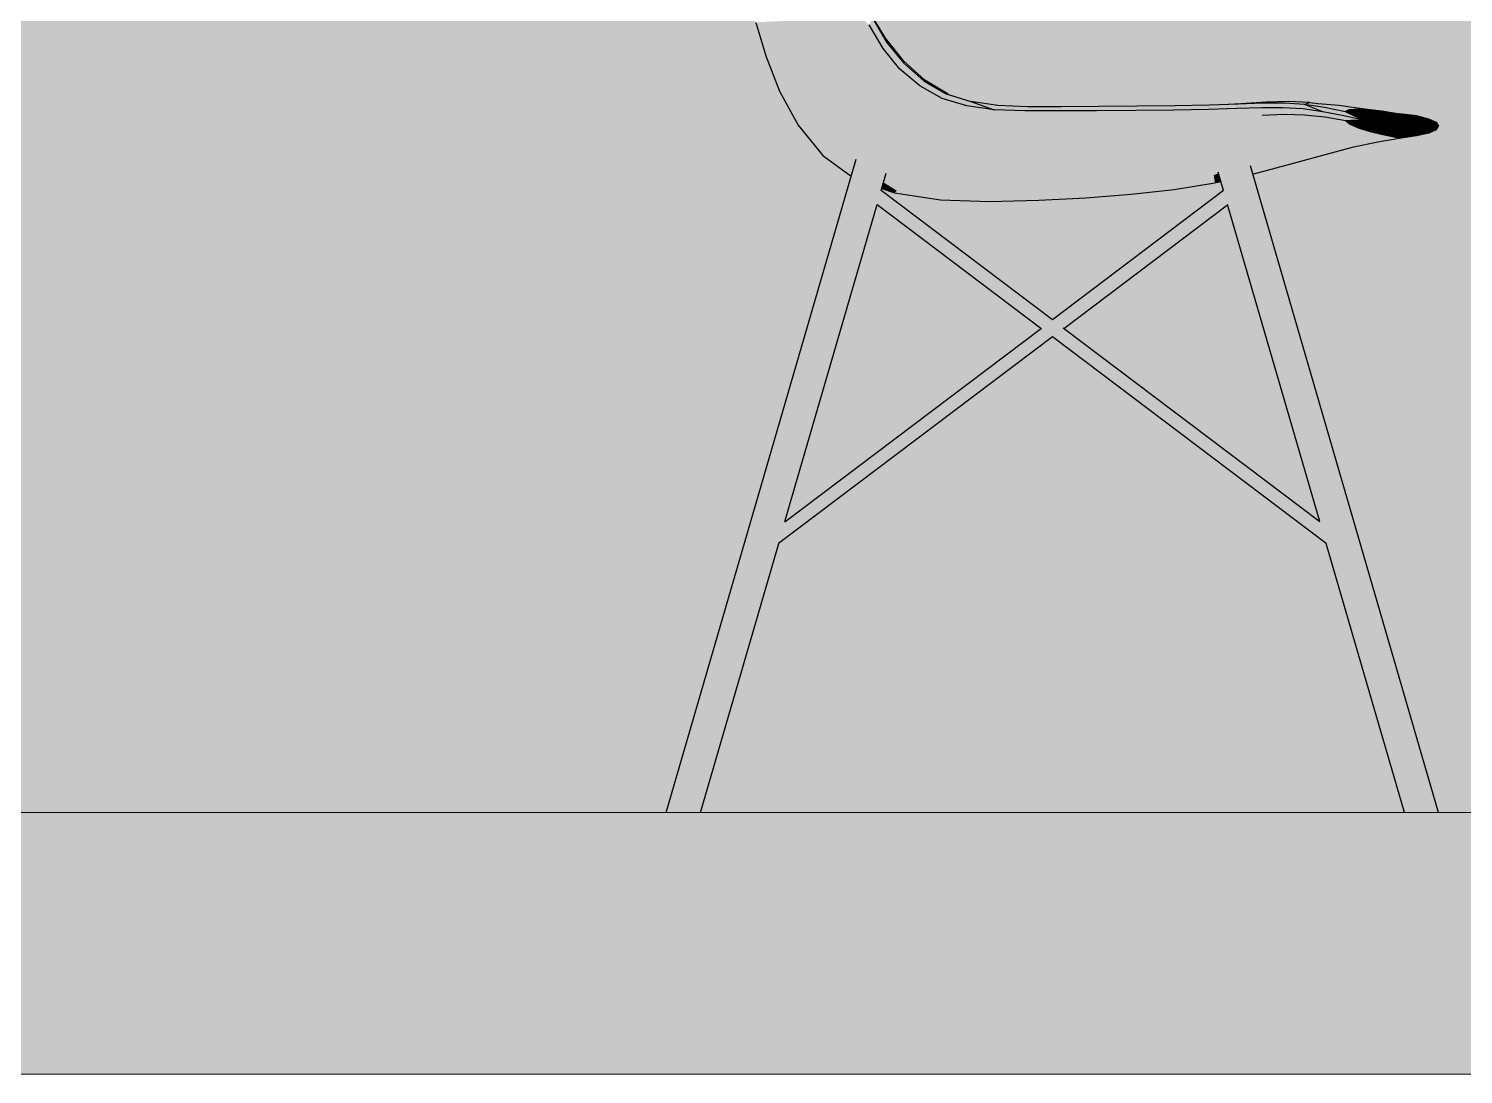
# Model space of a CAD drawing. Header units: millimetres. Extents: x -419 to 20046, y -14642 to 2638.
# Drawn here: x 9807.38 to 9851.25, y -709.32 to -677.37 of the extents above; entities that cross this region are included whole.
import ezdxf

# ---------------------------------------------------------------- set-up
doc = ezdxf.new("R2010")
doc.units = ezdxf.units.MM
for name, color, linetype, true_color in [('PDF6_A$$$FLOOR$$$FURNITURE.3D', 7, 'Continuous', 0xffffff), ('PDF6_A$$$FLOOR$$$RAILINGS.3D', 7, 'Continuous', 0x757575), ('PDF6_A$$$WALL$$$EXTERIOR.3D', 7, 'Continuous', 0x757575)]:
    doc.layers.add(name, color=color, linetype=linetype, true_color=true_color)

msp = doc.modelspace()

# ---------------------------------------------------------------- hatches: boundary and pattern name
at = {"layer": 'PDF6_A$$$FLOOR$$$FURNITURE.3D', "transparency": 33554559}
for points in [[(9832.445, -680.774), (9832.009, -681.031), (9832.642, -681.482), (9832.68, -681.349), (9832.705, -681.329), (9832.748, -681.331)], [(9832.445, -680.774), (9832.748, -681.331), (9832.758, -681.331), (9832.833, -681.351), (9832.932, -681.394), (9833.04, -681.45), (9833.156, -681.523), (9833.164, -681.528), (9833.34, -681.387)], [(9845.669, -681.142), (9844.668, -681.359), (9844.739, -681.548), (9844.744, -681.553), (9844.762, -681.611)], [(9832.705, -681.329), (9826.889, -701.325), (9826.942, -701.325), (9832.758, -681.331), (9832.748, -681.331)], [(9827.398, -701.325), (9827.532, -701.325), (9833.277, -681.568), (9833.164, -681.528), (9833.156, -681.523)], [(9833.164, -681.528), (9833.277, -681.568), (9833.39, -681.618), (9833.486, -681.666), (9833.554, -681.714), (9833.594, -681.754), (9833.604, -681.785), (9833.567, -681.916), (9834.116, -682.105), (9833.34, -681.387)], [(9844.668, -681.359), (9843.57, -681.56), (9843.618, -681.845), (9843.761, -681.78), (9843.754, -681.754), (9843.766, -681.732), (9843.809, -681.707), (9843.885, -681.679), (9843.986, -681.649), (9844.104, -681.618), (9844.112, -681.616)], [(9844.112, -681.616), (9844.104, -681.618), (9849.834, -701.325), (9849.97, -701.325), (9844.23, -681.591)], [(9844.112, -681.616), (9844.23, -681.591), (9844.358, -681.565), (9844.482, -681.548), (9844.588, -681.538), (9844.668, -681.535), (9844.724, -681.54), (9844.739, -681.548), (9844.668, -681.359)], [(9844.724, -681.54), (9850.476, -701.325), (9850.494, -701.325), (9844.744, -681.553), (9844.739, -681.548)], [(9827.852, -701.325), (9827.905, -701.325), (9830.326, -692.995), (9830.326, -692.99), (9830.326, -692.949), (9830.331, -692.904), (9830.339, -692.854), (9830.352, -692.798), (9830.367, -692.743), (9830.384, -692.685), (9830.404, -692.629), (9830.427, -692.576), (9830.45, -692.529), (9830.472, -692.486), (9830.475, -692.481), (9833.335, -682.651), (9833.335, -682.646), (9833.335, -682.606), (9833.337, -682.566), (9833.342, -682.525), (9833.35, -682.485), (9833.36, -682.447), (9833.37, -682.412), (9833.383, -682.382), (9833.398, -682.357), (9833.413, -682.336), (9833.428, -682.324), (9833.431, -682.324), (9833.594, -681.754), (9833.554, -681.714)], [(9833.594, -681.754), (9833.431, -682.324), (9833.436, -682.314), (9833.443, -682.309), (9833.446, -682.309), (9833.451, -682.314), (9833.604, -681.785)], [(9843.754, -681.754), (9843.915, -682.314), (9843.92, -682.309), (9843.925, -682.309), (9843.93, -682.314), (9843.938, -682.324), (9843.766, -681.732)], [(9843.809, -681.707), (9843.766, -681.732), (9843.938, -682.324), (9843.94, -682.324), (9843.953, -682.336), (9843.968, -682.357), (9843.983, -682.382), (9843.996, -682.412), (9844.008, -682.447), (9844.018, -682.485), (9844.026, -682.525), (9844.031, -682.566), (9844.033, -682.606), (9844.033, -682.646), (9844.033, -682.651), (9846.891, -692.481), (9846.893, -692.486), (9846.918, -692.529), (9846.941, -692.576), (9846.961, -692.629), (9846.984, -692.685), (9847.002, -692.743), (9847.017, -692.798), (9847.027, -692.854), (9847.037, -692.904), (9847.039, -692.949), (9847.039, -692.99), (9847.039, -692.995), (9849.463, -701.325), (9849.514, -701.325)], [(9833.428, -682.324), (9838.684, -686.29), (9838.684, -686.272), (9833.436, -682.314), (9833.431, -682.324)], [(9843.93, -682.314), (9838.684, -686.272), (9838.684, -686.29), (9843.94, -682.324), (9843.938, -682.324)], [(9833.335, -682.651), (9830.475, -692.481), (9830.485, -692.458), (9830.495, -692.44), (9830.503, -692.435), (9830.508, -692.43), (9833.327, -682.737), (9833.327, -682.724), (9833.327, -682.704), (9833.33, -682.677)], [(9833.335, -682.651), (9833.33, -682.677), (9838.389, -686.494), (9838.422, -686.486), (9833.335, -682.646)], [(9838.944, -686.486), (9838.976, -686.494), (9844.036, -682.677), (9844.033, -682.651), (9844.033, -682.646)], [(9846.891, -692.481), (9844.033, -682.651), (9844.036, -682.677), (9844.038, -682.704), (9844.041, -682.724), (9844.041, -682.737), (9846.858, -692.43), (9846.863, -692.435), (9846.871, -692.44), (9846.881, -692.458)], [(9830.326, -692.995), (9830.321, -693.027), (9838.684, -686.716), (9838.684, -686.683), (9830.326, -692.99)], [(9830.472, -692.486), (9838.422, -686.486), (9838.389, -686.494), (9830.485, -692.458), (9830.475, -692.481)], [(9838.684, -686.716), (9847.047, -693.027), (9847.039, -692.995), (9847.039, -692.99), (9838.684, -686.683)], [(9838.944, -686.486), (9846.893, -692.486), (9846.891, -692.481), (9846.881, -692.458), (9838.976, -686.494)], [(9827.905, -701.325), (9827.923, -701.325), (9830.316, -693.096), (9830.314, -693.08), (9830.316, -693.058), (9830.321, -693.027), (9830.326, -692.995)], [(9847.039, -692.995), (9847.047, -693.027), (9847.05, -693.058), (9847.052, -693.08), (9847.052, -693.096), (9849.446, -701.325), (9849.463, -701.325)]]:
    msp.add_hatch(color=256, dxfattribs=at).paths.add_polyline_path(points)
at = {"layer": 'PDF6_A$$$WALL$$$EXTERIOR.3D', "true_color": 0xffffff, "transparency": 33554559}
for points in [[(9572.191, -584.525), (9572.191, -592.525), (10096.007, -592.525), (10098.512, -592.721), (10100.953, -593.308), (10103.271, -594.268), (10105.413, -595.581), (10107.323, -597.211), (10108.953, -599.121), (10110.264, -601.261), (10111.226, -603.581), (10111.811, -606.023), (10112.007, -608.525), (10112.007, -685.325), (10111.811, -687.829), (10111.226, -690.268), (10110.264, -692.589), (10108.953, -694.731), (10107.323, -696.638), (10105.413, -698.268), (10103.271, -699.581), (10100.953, -700.541), (10098.512, -701.128), (10096.007, -701.325), (9572.191, -701.325), (9572.191, -709.325), (10096.007, -709.325), (10099.142, -709.121), (10102.221, -708.508), (10105.191, -707.498), (10108.008, -706.11), (10110.619, -704.366), (10112.98, -702.295), (10115.048, -699.936), (10116.792, -697.326), (10118.18, -694.509), (10119.191, -691.536), (10119.803, -688.457), (10120.007, -685.325), (10120.007, -608.525), (10119.803, -605.393), (10119.191, -602.314), (10118.18, -599.341), (10116.792, -596.526), (10115.048, -593.916), (10112.98, -591.555), (10110.619, -589.483), (10108.008, -587.74), (10105.191, -586.352), (10102.221, -585.344), (10099.142, -584.731), (10096.007, -584.525)], [(9806.724, -696.076), (9803.051, -696.076), (9804.099, -701.325), (9826.872, -701.325), (9832.529, -681.875), (9831.662, -681.238), (9830.911, -680.316), (9830.341, -679.275), (9829.923, -678.199), (9829.621, -677.171), (9829.402, -676.113), (9829.238, -674.946), (9829.092, -673.593), (9828.935, -671.978), (9828.797, -670.63), (9806.724, -670.63)], [(9831.873, -670.63), (9831.974, -671.353), (9832.176, -672.913), (9832.37, -674.213), (9832.584, -675.301), (9832.846, -676.226), (9833.126, -676.899), (9833.579, -677.657), (9834.141, -678.353), (9834.786, -678.935), (9835.494, -679.371), (9836.19, -679.593), (9837.016, -679.711), (9837.933, -679.751), (9838.954, -679.749), (9840.095, -679.744), (9841.279, -679.736), (9842.436, -679.721), (9843.492, -679.701), (9844.059, -679.681), (9844.444, -679.658), (9845.22, -679.615), (9845.908, -679.595), (9846.548, -679.618), (9846.8, -679.648), (9847.455, -679.706), (9847.79, -679.756), (9848.4, -679.832), (9848.753, -679.877), (9849.048, -679.923), (9849.287, -679.958), (9849.509, -679.986), (9849.806, -680.018), (9850.189, -680.117), (9850.418, -680.227), (9850.494, -680.346), (9850.418, -680.459), (9850.192, -680.563), (9849.814, -680.643), (9849.29, -680.726), (9848.632, -680.837), (9847.848, -681.001), (9846.946, -681.24), (9845.936, -681.52), (9844.835, -681.81), (9844.82, -681.815), (9850.494, -701.325), (9855.531, -701.325), (9861.107, -682.147), (9860.164, -681.979), (9858.489, -681.518), (9857.194, -681.021), (9857.166, -681.009), (9856.259, -680.542), (9855.715, -680.154), (9855.531, -679.877), (9855.531, -679.875), (9855.536, -679.872), (9855.551, -679.842), (9855.599, -679.726), (9855.697, -679.499), (9855.856, -679.116), (9856.065, -678.602), (9856.304, -677.972), (9856.564, -677.247), (9856.826, -676.44), (9857.121, -675.511), (9857.476, -674.41), (9857.93, -673.092), (9858.507, -671.514), (9858.829, -670.658), (9846.009, -670.658), (9846.009, -670.63)], [(9833.451, -682.314), (9838.684, -686.262), (9843.915, -682.314), (9843.834, -682.034), (9843.655, -682.074), (9842.408, -682.276), (9841.093, -682.427), (9839.712, -682.533), (9838.268, -682.604), (9836.759, -682.644), (9835.262, -682.593), (9833.861, -682.387), (9833.468, -682.248)], [(9830.314, -693.103), (9827.923, -701.325), (9849.446, -701.325), (9847.055, -693.103), (9838.684, -686.786)]]:
    msp.add_hatch(color=7, dxfattribs=at).paths.add_polyline_path(points)

# ---------------------------------------------------------------- linework, layer by layer
at = {"layer": 'PDF6_A$$$FLOOR$$$FURNITURE.3D', "color": 9, "lineweight": 25, "true_color": 0xc8c8c8}
for points in [[(9829.621, -677.171), (9829.923, -678.199), (9830.341, -679.275), (9830.908, -680.316), (9831.662, -681.238), (9832.529, -681.875)], [(9833.181, -677.033), (9833.617, -677.773), (9834.146, -678.421), (9834.756, -678.955), (9835.441, -679.353), (9836.19, -679.593), (9836.908, -679.842), (9836.066, -679.726), (9835.31, -679.499), (9834.627, -679.116), (9834.025, -678.602), (9833.506, -677.972), (9833.08, -677.247)], [(9835.494, -679.371), (9834.786, -678.935), (9834.141, -678.353), (9833.579, -677.657), (9833.126, -676.899)], [(9846.954, -679.905), (9846.394, -679.681), (9845.78, -679.643), (9845.119, -679.645), (9844.371, -679.668), (9843.492, -679.701), (9842.436, -679.721), (9841.279, -679.736), (9840.095, -679.744), (9838.954, -679.749), (9837.933, -679.751), (9837.016, -679.711), (9836.19, -679.593)], [(9850.418, -680.459), (9850.494, -680.346), (9850.436, -680.346), (9850.257, -680.346), (9849.957, -680.343), (9849.569, -680.333), (9849.121, -680.301), (9848.627, -680.24), (9848.103, -680.139), (9847.546, -680.021), (9846.954, -679.905), (9846.344, -679.814), (9845.732, -679.779), (9845.077, -679.784), (9844.333, -679.809), (9843.454, -679.839), (9842.396, -679.86), (9841.232, -679.87), (9840.037, -679.875), (9838.883, -679.877), (9837.843, -679.88), (9836.908, -679.842)], [(9848.125, -680.028), (9847.594, -679.9), (9847.009, -679.776), (9846.394, -679.681), (9846.548, -679.618), (9845.908, -679.595), (9845.22, -679.615), (9844.444, -679.658), (9844.059, -679.681)], [(9846.548, -679.618), (9846.8, -679.648), (9847.455, -679.706), (9847.79, -679.756), (9848.4, -679.832), (9848.753, -679.877), (9849.048, -679.923), (9849.567, -679.998)], [(9845.094, -680.003), (9845.767, -679.981), (9846.392, -679.996), (9847.012, -680.064), (9847.596, -680.159), (9848.128, -680.248), (9848.617, -680.328), (9849.078, -680.391), (9849.501, -680.434), (9849.882, -680.452), (9850.181, -680.457), (9850.36, -680.459), (9850.418, -680.459), (9850.192, -680.563), (9849.814, -680.643), (9849.29, -680.726), (9848.632, -680.837), (9847.848, -681.001), (9846.946, -681.24), (9845.936, -681.52), (9844.835, -681.81), (9844.82, -681.815)], [(9848.614, -680.134), (9849.075, -680.187), (9849.501, -680.21), (9849.882, -680.222), (9850.179, -680.225), (9850.358, -680.227), (9850.418, -680.227)], [(9849.287, -679.958), (9849.746, -680.013)], [(9849.509, -679.986), (9849.806, -680.018), (9850.189, -680.117), (9850.418, -680.227), (9850.494, -680.346)], [(9826.872, -701.325), (9832.68, -681.349)], [(9850.494, -701.325), (9844.744, -681.553)], [(9833.451, -682.314), (9833.604, -681.785)], [(9833.468, -682.248), (9833.861, -682.387), (9835.262, -682.593), (9836.759, -682.646), (9838.268, -682.604), (9839.712, -682.533), (9841.093, -682.427), (9842.408, -682.276), (9843.655, -682.074), (9843.834, -682.034)], [(9843.915, -682.314), (9843.754, -681.754)], [(9843.92, -682.309), (9838.684, -686.262), (9833.446, -682.309)], [(9830.508, -692.43), (9833.327, -682.737)], [(9838.336, -686.524), (9833.325, -682.745)], [(9839.032, -686.524), (9844.041, -682.745)], [(9846.858, -692.43), (9844.041, -682.737)], [(9847.055, -693.103), (9838.684, -686.786), (9830.314, -693.103)], [(9830.503, -692.435), (9838.349, -686.514)], [(9846.863, -692.435), (9839.017, -686.514)], [(9827.923, -701.325), (9830.316, -693.096)], [(9849.446, -701.325), (9847.052, -693.096)]]:
    msp.add_lwpolyline(points, dxfattribs=at)
at = {"layer": 'PDF6_A$$$FLOOR$$$FURNITURE.3D', "lineweight": 0, "transparency": 33554559}
for points in [[(9832.491, -676.665), (9832.09, -676.864), (9832.423, -677.705)], [(9832.423, -677.705), (9832.823, -677.484), (9832.491, -676.665)], [(9833.08, -677.247), (9832.491, -676.665), (9832.823, -677.484)], [(9829.712, -677.166), (9829.621, -677.171), (9829.923, -678.199)], [(9829.712, -677.166), (9830.014, -678.187), (9829.981, -677.151)], [(9830.014, -678.187), (9829.712, -677.166), (9829.923, -678.199)], [(9830.43, -677.128), (9829.981, -677.151), (9830.289, -678.151)], [(9830.289, -678.151), (9829.981, -677.151), (9830.014, -678.187)], [(9830.289, -678.151), (9830.745, -678.093), (9830.43, -677.128)], [(9830.981, -677.08), (9830.43, -677.128), (9830.745, -678.093)], [(9830.981, -677.08), (9830.745, -678.093), (9831.307, -678.003)], [(9831.561, -676.997), (9830.981, -677.08), (9831.307, -678.003)], [(9831.561, -676.997), (9831.307, -678.003), (9831.891, -677.877)], [(9832.09, -676.864), (9831.561, -676.997), (9831.891, -677.877)], [(9831.891, -677.877), (9832.423, -677.705), (9832.09, -676.864)], [(9832.823, -677.484), (9833.506, -677.972), (9833.08, -677.247)], [(9833.08, -677.247), (9833.617, -677.773), (9833.181, -677.033)], [(9833.08, -677.247), (9833.506, -677.972), (9833.617, -677.773)], [(9833.126, -676.899), (9833.181, -677.033), (9833.579, -677.657)], [(9833.181, -677.033), (9833.617, -677.773), (9833.579, -677.657)], [(9832.823, -677.484), (9832.423, -677.705), (9832.856, -678.476)], [(9832.823, -677.484), (9832.856, -678.476), (9833.252, -678.219)], [(9832.823, -677.484), (9833.252, -678.219), (9833.506, -677.972)], [(9833.579, -677.657), (9833.617, -677.773), (9834.141, -678.353)], [(9830.745, -678.093), (9830.289, -678.151), (9830.709, -679.182)], [(9830.709, -679.182), (9831.17, -679.063), (9830.745, -678.093)], [(9831.307, -678.003), (9830.745, -678.093), (9831.17, -679.063)], [(9831.307, -678.003), (9831.17, -679.063), (9831.737, -678.905)], [(9831.891, -677.877), (9831.307, -678.003), (9831.737, -678.905)], [(9831.891, -677.877), (9831.737, -678.905), (9832.324, -678.708)], [(9831.891, -677.877), (9832.324, -678.708), (9832.423, -677.705)], [(9832.324, -678.708), (9832.856, -678.476), (9832.423, -677.705)], [(9833.252, -678.219), (9833.773, -678.859), (9833.506, -677.972)], [(9833.506, -677.972), (9834.146, -678.421), (9833.617, -677.773)], [(9833.506, -677.972), (9834.025, -678.602), (9834.146, -678.421)], [(9833.506, -677.972), (9833.773, -678.859), (9834.025, -678.602)], [(9833.617, -677.773), (9834.146, -678.421), (9834.141, -678.353)], [(9830.014, -678.187), (9829.923, -678.199), (9830.341, -679.275)], [(9830.289, -678.151), (9830.014, -678.187), (9830.432, -679.252)], [(9830.014, -678.187), (9830.341, -679.275), (9830.432, -679.252)], [(9830.709, -679.182), (9830.289, -678.151), (9830.432, -679.252)], [(9832.324, -678.708), (9832.869, -679.454), (9832.856, -678.476)], [(9832.856, -678.476), (9833.39, -679.157), (9833.252, -678.219)], [(9833.39, -679.157), (9832.856, -678.476), (9832.869, -679.454)], [(9833.252, -678.219), (9833.39, -679.157), (9833.773, -678.859)], [(9834.025, -678.602), (9834.756, -678.955), (9834.146, -678.421)], [(9834.141, -678.353), (9834.146, -678.421), (9834.786, -678.935)], [(9834.786, -678.935), (9834.146, -678.421), (9834.756, -678.955)], [(9831.737, -678.905), (9831.17, -679.063), (9831.73, -679.978)], [(9831.737, -678.905), (9831.73, -679.978), (9832.289, -679.734)], [(9832.324, -678.708), (9831.737, -678.905), (9832.289, -679.734)], [(9832.324, -678.708), (9832.289, -679.734), (9832.869, -679.454)], [(9833.39, -679.157), (9834.025, -679.716), (9833.773, -678.859)], [(9833.773, -678.859), (9834.388, -679.383), (9834.025, -678.602)], [(9833.773, -678.859), (9834.025, -679.716), (9834.388, -679.383)], [(9834.025, -678.602), (9834.388, -679.383), (9834.627, -679.116)], [(9834.025, -678.602), (9834.627, -679.116), (9834.756, -678.955)], [(9834.627, -679.116), (9835.31, -679.499), (9834.756, -678.955)], [(9834.756, -678.955), (9835.492, -679.371), (9834.786, -678.935), (9835.494, -679.371)], [(9834.756, -678.955), (9835.441, -679.353), (9835.492, -679.371)], [(9834.756, -678.955), (9835.31, -679.499), (9835.441, -679.353)], [(9830.432, -679.252), (9830.341, -679.275), (9830.911, -680.316)], [(9830.709, -679.182), (9830.432, -679.252), (9831.002, -680.278)], [(9830.432, -679.252), (9830.911, -680.316), (9831.002, -680.278)], [(9830.709, -679.182), (9831.274, -680.167), (9831.17, -679.063)], [(9831.274, -680.167), (9830.709, -679.182), (9831.002, -680.278)], [(9831.73, -679.978), (9831.17, -679.063), (9831.274, -680.167)], [(9832.869, -679.454), (9833.529, -680.081), (9833.39, -679.157)], [(9834.025, -679.716), (9833.39, -679.157), (9833.529, -680.081)], [(9834.025, -679.716), (9834.761, -680.134), (9834.388, -679.383)], [(9834.388, -679.383), (9835.089, -679.771), (9834.627, -679.116)], [(9834.388, -679.383), (9834.761, -680.134), (9835.089, -679.771)], [(9834.627, -679.116), (9835.089, -679.771), (9835.31, -679.499)], [(9835.31, -679.499), (9836.066, -679.726), (9835.441, -679.353)], [(9835.441, -679.353), (9836.066, -679.726), (9836.19, -679.593)], [(9832.289, -679.734), (9831.73, -679.978), (9832.445, -680.774)], [(9832.869, -679.454), (9832.289, -679.734), (9832.977, -680.447)], [(9832.977, -680.447), (9832.289, -679.734), (9832.445, -680.774)], [(9832.869, -679.454), (9832.977, -680.447), (9833.529, -680.081)], [(9833.529, -680.081), (9834.315, -680.555), (9834.025, -679.716)], [(9834.761, -680.134), (9834.025, -679.716), (9834.315, -680.555)], [(9834.761, -680.134), (9835.603, -680.386), (9835.089, -679.771)], [(9835.089, -679.771), (9835.875, -680.003), (9835.31, -679.499)], [(9835.089, -679.771), (9835.603, -680.386), (9835.875, -680.003)], [(9835.31, -679.499), (9835.875, -680.003), (9836.066, -679.726)], [(9835.875, -680.003), (9836.752, -680.119), (9836.066, -679.726)], [(9836.19, -679.593), (9836.066, -679.726), (9836.908, -679.842)], [(9836.066, -679.726), (9836.752, -680.119), (9836.908, -679.842)], [(9836.19, -679.593), (9836.908, -679.842), (9837.016, -679.711)], [(9836.752, -680.119), (9837.724, -680.157), (9836.908, -679.842)], [(9837.016, -679.711), (9836.908, -679.842), (9837.843, -679.88)], [(9836.908, -679.842), (9837.724, -680.157), (9837.843, -679.88)], [(9837.016, -679.711), (9837.843, -679.88), (9837.933, -679.751)], [(9837.724, -680.157), (9838.795, -680.154), (9837.843, -679.88)], [(9837.933, -679.751), (9837.843, -679.88), (9838.883, -679.877)], [(9838.883, -679.877), (9837.843, -679.88), (9838.795, -680.154)], [(9838.954, -679.749), (9837.933, -679.751), (9838.883, -679.877)], [(9838.795, -680.154), (9839.974, -680.149), (9838.883, -679.877)], [(9838.954, -679.749), (9838.883, -679.877), (9840.037, -679.875)], [(9838.883, -679.877), (9839.974, -680.149), (9840.037, -679.875)], [(9838.954, -679.749), (9840.037, -679.875), (9840.095, -679.744)], [(9839.974, -680.149), (9841.184, -680.142), (9840.037, -679.875)], [(9840.095, -679.744), (9840.037, -679.875), (9841.232, -679.87)], [(9840.037, -679.875), (9841.184, -680.142), (9841.232, -679.87)], [(9841.279, -679.736), (9840.095, -679.744), (9841.232, -679.87)], [(9841.184, -680.142), (9842.36, -680.122), (9841.232, -679.87)], [(9841.279, -679.736), (9841.232, -679.87), (9842.396, -679.86)], [(9841.232, -679.87), (9842.36, -680.122), (9842.396, -679.86)], [(9842.436, -679.721), (9841.279, -679.736), (9842.396, -679.86)], [(9842.36, -680.122), (9843.434, -680.091), (9842.396, -679.86)], [(9842.436, -679.721), (9842.396, -679.86), (9843.454, -679.839)], [(9842.396, -679.86), (9843.434, -680.091), (9843.454, -679.839)], [(9843.492, -679.701), (9842.436, -679.721), (9843.454, -679.839)], [(9843.434, -680.091), (9844.331, -680.046), (9843.454, -679.839)], [(9843.492, -679.701), (9843.454, -679.839), (9844.333, -679.809)], [(9843.454, -679.839), (9844.331, -680.046), (9844.333, -679.809)], [(9844.371, -679.668), (9843.492, -679.701), (9844.333, -679.809)], [(9844.444, -679.658), (9844.059, -679.681), (9844.371, -679.668)], [(9844.331, -680.046), (9845.077, -679.784), (9844.333, -679.809)], [(9845.077, -679.784), (9844.331, -680.046), (9845.094, -680.003)], [(9844.333, -679.809), (9845.077, -679.784), (9844.371, -679.668)], [(9845.119, -679.645), (9844.371, -679.668), (9845.077, -679.784)], [(9844.371, -679.668), (9845.119, -679.645), (9844.444, -679.658)], [(9845.22, -679.615), (9844.444, -679.658), (9845.119, -679.645)], [(9845.077, -679.784), (9845.732, -679.779), (9845.119, -679.645)], [(9845.077, -679.784), (9845.094, -680.003), (9845.732, -679.779)], [(9845.094, -680.003), (9845.767, -679.981), (9845.732, -679.779)], [(9845.22, -679.615), (9845.119, -679.645), (9845.78, -679.643)], [(9845.119, -679.645), (9845.732, -679.779), (9845.78, -679.643)], [(9845.908, -679.595), (9845.22, -679.615), (9845.78, -679.643)], [(9845.732, -679.779), (9846.344, -679.814), (9845.78, -679.643)], [(9845.732, -679.779), (9845.767, -679.981), (9846.344, -679.814)], [(9845.767, -679.981), (9846.392, -679.993), (9846.344, -679.814)], [(9845.908, -679.595), (9845.78, -679.643), (9846.394, -679.681)], [(9845.78, -679.643), (9846.344, -679.814), (9846.394, -679.681)], [(9846.548, -679.618), (9845.908, -679.595), (9846.394, -679.681)], [(9846.344, -679.814), (9846.954, -679.905), (9846.394, -679.681)], [(9846.344, -679.814), (9846.392, -679.993), (9846.954, -679.905)], [(9846.548, -679.618), (9846.394, -679.681), (9847.009, -679.776)], [(9846.394, -679.681), (9846.954, -679.905), (9847.009, -679.776)], [(9847.175, -679.703), (9846.548, -679.618), (9847.009, -679.776)], [(9846.548, -679.618), (9847.175, -679.703), (9846.8, -679.648)], [(9846.8, -679.648), (9847.175, -679.703), (9847.455, -679.706)], [(9846.954, -679.905), (9847.546, -680.021), (9847.009, -679.776)], [(9847.175, -679.703), (9847.009, -679.776), (9847.594, -679.9)], [(9847.009, -679.776), (9847.546, -680.021), (9847.594, -679.9)], [(9847.755, -679.822), (9847.175, -679.703), (9847.594, -679.9)], [(9847.175, -679.703), (9847.755, -679.822), (9847.455, -679.706)], [(9848.047, -679.807), (9847.455, -679.706), (9847.755, -679.822)], [(9847.79, -679.756), (9847.455, -679.706), (9848.047, -679.807)], [(9847.594, -679.9), (9848.125, -680.028), (9847.755, -679.822)], [(9848.047, -679.807), (9847.755, -679.822), (9848.251, -679.948)], [(9848.251, -679.948), (9847.755, -679.822), (9848.125, -680.028)], [(9848.4, -679.832), (9847.79, -679.756), (9848.047, -679.807)], [(9848.4, -679.832), (9848.047, -679.807), (9848.541, -679.928)], [(9848.541, -679.928), (9848.047, -679.807), (9848.251, -679.948)], [(9848.909, -679.945), (9848.4, -679.832), (9848.541, -679.928)], [(9848.753, -679.877), (9848.4, -679.832), (9848.909, -679.945)], [(9848.753, -679.877), (9849.269, -679.973), (9849.048, -679.923)], [(9849.269, -679.973), (9848.753, -679.877), (9848.909, -679.945)], [(9831.002, -680.278), (9830.911, -680.316), (9831.662, -681.238)], [(9831.002, -680.278), (9831.75, -681.185), (9831.274, -680.167)], [(9831.002, -680.278), (9831.662, -681.238), (9831.75, -681.185)], [(9831.274, -680.167), (9832.009, -681.031), (9831.73, -679.978)], [(9832.009, -681.031), (9831.274, -680.167), (9831.75, -681.185)], [(9832.445, -680.774), (9831.73, -679.978), (9832.009, -681.031)], [(9832.977, -680.447), (9833.819, -680.988), (9833.529, -680.081)], [(9833.819, -680.988), (9834.315, -680.555), (9833.529, -680.081)], [(9834.315, -680.555), (9835.235, -680.84), (9834.761, -680.134)], [(9835.235, -680.84), (9835.603, -680.386), (9834.761, -680.134)], [(9835.603, -680.386), (9836.54, -680.51), (9835.875, -680.003)], [(9836.54, -680.51), (9836.752, -680.119), (9835.875, -680.003)], [(9836.54, -680.51), (9837.575, -680.55), (9836.752, -680.119)], [(9837.575, -680.55), (9837.724, -680.157), (9836.752, -680.119)], [(9837.575, -680.55), (9838.699, -680.542), (9837.724, -680.157)], [(9838.795, -680.154), (9837.724, -680.157), (9838.699, -680.542)], [(9838.699, -680.542), (9839.909, -680.532), (9838.795, -680.154)], [(9839.909, -680.532), (9839.974, -680.149), (9838.795, -680.154)], [(9841.143, -680.512), (9839.974, -680.149), (9839.909, -680.532)], [(9841.143, -680.512), (9841.184, -680.142), (9839.974, -680.149)], [(9842.34, -680.479), (9841.184, -680.142), (9841.143, -680.512)], [(9842.34, -680.479), (9842.36, -680.122), (9841.184, -680.142)], [(9842.34, -680.479), (9843.434, -680.091), (9842.36, -680.122)], [(9843.436, -680.427), (9843.434, -680.091), (9842.34, -680.479)], [(9843.436, -680.427), (9844.331, -680.046), (9843.434, -680.091)], [(9844.369, -680.353), (9844.331, -680.046), (9843.436, -680.427)], [(9845.094, -680.003), (9844.331, -680.046), (9844.369, -680.353)], [(9845.094, -680.003), (9844.369, -680.353), (9845.172, -680.278)], [(9844.369, -680.353), (9844.452, -680.696), (9845.172, -680.278)], [(9844.452, -680.696), (9845.316, -680.575), (9845.172, -680.278)], [(9845.172, -680.278), (9845.767, -679.981), (9845.094, -680.003)], [(9845.885, -680.22), (9845.767, -679.981), (9845.172, -680.278)], [(9845.885, -680.22), (9845.172, -680.278), (9845.316, -680.575)], [(9845.885, -680.22), (9845.316, -680.575), (9846.087, -680.472)], [(9845.885, -680.22), (9846.392, -679.993), (9845.767, -679.981)], [(9846.541, -680.2), (9846.392, -679.993), (9845.885, -680.22)], [(9846.541, -680.2), (9845.885, -680.22), (9846.087, -680.472)], [(9846.087, -680.472), (9846.792, -680.404), (9846.541, -680.2)], [(9846.392, -679.993), (9847.012, -680.064), (9846.954, -679.905)], [(9846.541, -680.2), (9847.012, -680.064), (9846.392, -679.993)], [(9847.178, -680.235), (9847.012, -680.064), (9846.541, -680.2)], [(9847.178, -680.235), (9846.541, -680.2), (9846.792, -680.404)], [(9846.792, -680.404), (9847.458, -680.399), (9847.178, -680.235)], [(9846.954, -679.905), (9847.012, -680.064), (9847.546, -680.021)], [(9847.012, -680.064), (9847.596, -680.159), (9847.546, -680.021)], [(9847.178, -680.235), (9847.596, -680.159), (9847.012, -680.064)], [(9847.178, -680.235), (9847.763, -680.298), (9847.596, -680.159)], [(9847.178, -680.235), (9847.458, -680.399), (9847.763, -680.298)], [(9848.055, -680.424), (9847.763, -680.298), (9847.458, -680.399)], [(9847.594, -679.9), (9847.546, -680.021), (9848.103, -680.139)], [(9848.103, -680.139), (9847.546, -680.021), (9847.596, -680.159)], [(9848.125, -680.028), (9847.594, -679.9), (9848.103, -680.139)], [(9848.103, -680.139), (9847.596, -680.159), (9848.128, -680.248)], [(9848.128, -680.248), (9847.596, -680.159), (9847.763, -680.298)], [(9848.256, -680.351), (9848.128, -680.248), (9847.763, -680.298)], [(9848.055, -680.424), (9848.256, -680.351), (9847.763, -680.298)], [(9848.125, -680.028), (9848.103, -680.139), (9848.627, -680.24)], [(9848.103, -680.139), (9848.128, -680.248), (9848.627, -680.24)], [(9848.614, -680.134), (9848.251, -679.948), (9848.125, -680.028)], [(9848.125, -680.028), (9848.627, -680.24), (9848.614, -680.134)], [(9848.128, -680.248), (9848.617, -680.328), (9848.627, -680.24)], [(9848.617, -680.328), (9848.128, -680.248), (9848.256, -680.351)], [(9848.541, -679.928), (9848.251, -679.948), (9848.592, -680.046)], [(9848.592, -680.046), (9848.251, -679.948), (9848.614, -680.134)], [(9848.594, -680.379), (9848.617, -680.328), (9848.256, -680.351)], [(9848.896, -680.061), (9848.541, -679.928), (9848.592, -680.046)], [(9848.909, -679.945), (9848.541, -679.928), (9848.896, -680.061)], [(9848.896, -680.061), (9848.592, -680.046), (9848.614, -680.134)], [(9848.901, -680.444), (9848.617, -680.328), (9848.594, -680.379)], [(9849.075, -680.187), (9848.896, -680.061), (9848.614, -680.134)], [(9848.614, -680.134), (9849.121, -680.301), (9849.075, -680.187)], [(9848.614, -680.134), (9848.627, -680.24), (9849.121, -680.301)], [(9848.627, -680.24), (9848.617, -680.328), (9849.121, -680.301)], [(9849.121, -680.301), (9848.617, -680.328), (9849.078, -680.391)], [(9849.078, -680.391), (9848.617, -680.328), (9848.901, -680.444)], [(9848.896, -680.061), (9849.284, -680.079), (9848.909, -679.945)], [(9848.896, -680.061), (9849.075, -680.187), (9849.284, -680.079)], [(9848.909, -679.945), (9849.284, -680.079), (9849.269, -679.973)], [(9849.567, -679.998), (9849.048, -679.923), (9849.269, -679.973)], [(9849.284, -680.079), (9849.075, -680.187), (9849.501, -680.21)], [(9849.075, -680.187), (9849.121, -680.301), (9849.501, -680.21)], [(9849.121, -680.301), (9849.078, -680.391), (9849.501, -680.434)], [(9849.501, -680.21), (9849.121, -680.301), (9849.569, -680.333)], [(9849.569, -680.333), (9849.121, -680.301), (9849.501, -680.434)], [(9849.269, -679.973), (9849.652, -680.094), (9849.567, -679.998)], [(9849.652, -680.094), (9849.269, -679.973), (9849.284, -680.079)], [(9849.284, -680.079), (9849.501, -680.21), (9849.652, -680.094)], [(9849.746, -680.013), (9849.287, -679.958), (9849.567, -679.998)], [(9849.652, -680.094), (9849.501, -680.21), (9849.882, -680.222)], [(9849.501, -680.21), (9849.569, -680.333), (9849.882, -680.222)], [(9849.806, -680.018), (9849.509, -679.986), (9849.746, -680.013)], [(9849.746, -680.013), (9849.567, -679.998), (9849.95, -680.107)], [(9849.95, -680.107), (9849.567, -679.998), (9849.652, -680.094)], [(9849.569, -680.333), (9849.957, -680.343), (9849.882, -680.222)], [(9849.95, -680.107), (9849.652, -680.094), (9849.882, -680.222)], [(9850.129, -680.114), (9849.746, -680.013), (9849.95, -680.107)], [(9849.806, -680.018), (9849.746, -680.013), (9850.129, -680.114)], [(9850.189, -680.117), (9849.806, -680.018), (9850.129, -680.114)], [(9850.179, -680.225), (9849.95, -680.107), (9849.882, -680.222)], [(9849.882, -680.222), (9849.957, -680.343), (9850.179, -680.225)], [(9849.95, -680.107), (9850.179, -680.225), (9850.129, -680.114)], [(9850.179, -680.225), (9849.957, -680.343), (9850.257, -680.346)], [(9850.129, -680.114), (9850.179, -680.225), (9850.358, -680.227)], [(9850.189, -680.117), (9850.129, -680.114), (9850.358, -680.227)], [(9850.358, -680.227), (9850.179, -680.225), (9850.257, -680.346)], [(9850.418, -680.227), (9850.189, -680.117), (9850.358, -680.227)], [(9850.257, -680.346), (9850.433, -680.346), (9850.358, -680.227)], [(9850.358, -680.227), (9850.433, -680.346), (9850.418, -680.227)], [(9850.418, -680.227), (9850.433, -680.346), (9850.494, -680.346)], [(9832.977, -680.447), (9832.445, -680.774), (9833.34, -681.387)], [(9833.34, -681.387), (9833.819, -680.988), (9832.977, -680.447)], [(9833.819, -680.988), (9834.827, -681.313), (9834.315, -680.555)], [(9834.315, -680.555), (9834.827, -681.313), (9835.235, -680.84)], [(9835.235, -680.84), (9836.265, -680.981), (9835.603, -680.386)], [(9836.265, -680.981), (9836.54, -680.51), (9835.603, -680.386)], [(9836.265, -680.981), (9837.392, -681.021), (9836.54, -680.51)], [(9837.392, -681.021), (9837.575, -680.55), (9836.54, -680.51)], [(9837.392, -681.021), (9838.593, -681.009), (9837.575, -680.55)], [(9838.699, -680.542), (9837.575, -680.55), (9838.593, -681.009)], [(9838.699, -680.542), (9838.593, -681.009), (9839.853, -680.986)], [(9839.853, -680.986), (9839.909, -680.532), (9838.699, -680.542)], [(9841.118, -680.951), (9839.909, -680.532), (9839.853, -680.986)], [(9841.118, -680.951), (9841.143, -680.512), (9839.909, -680.532)], [(9842.34, -680.893), (9841.143, -680.512), (9841.118, -680.951)], [(9842.34, -680.893), (9842.34, -680.479), (9841.143, -680.512)], [(9842.34, -680.893), (9843.436, -680.427), (9842.34, -680.479)], [(9843.469, -680.81), (9843.436, -680.427), (9842.34, -680.893)], [(9843.469, -680.81), (9844.369, -680.353), (9843.436, -680.427)], [(9843.469, -680.81), (9844.452, -680.696), (9844.369, -680.353)], [(9843.469, -680.81), (9843.517, -681.203), (9844.452, -680.696)], [(9844.558, -681.044), (9844.452, -680.696), (9843.517, -681.203)], [(9845.316, -680.575), (9844.452, -680.696), (9844.558, -681.044)], [(9845.316, -680.575), (9844.558, -681.044), (9845.49, -680.873)], [(9845.49, -680.873), (9846.087, -680.472), (9845.316, -680.575)], [(9846.331, -680.716), (9846.087, -680.472), (9845.49, -680.873)], [(9845.669, -681.142), (9846.331, -680.716), (9845.49, -680.873)], [(9846.576, -680.933), (9846.331, -680.716), (9845.669, -681.142)], [(9846.331, -680.716), (9846.792, -680.404), (9846.087, -680.472)], [(9847.095, -680.598), (9846.792, -680.404), (9846.331, -680.716)], [(9846.576, -680.933), (9847.095, -680.598), (9846.331, -680.716)], [(9847.395, -680.767), (9847.095, -680.598), (9846.576, -680.933)], [(9847.395, -680.767), (9846.576, -680.933), (9846.782, -681.104)], [(9847.395, -680.767), (9846.782, -681.104), (9847.647, -680.895)], [(9847.095, -680.598), (9847.458, -680.399), (9846.792, -680.404)], [(9847.795, -680.545), (9847.458, -680.399), (9847.095, -680.598)], [(9847.395, -680.767), (9847.795, -680.545), (9847.095, -680.598)], [(9848.13, -680.668), (9847.795, -680.545), (9847.395, -680.767)], [(9848.13, -680.668), (9847.395, -680.767), (9847.647, -680.895)], [(9847.795, -680.545), (9848.055, -680.424), (9847.458, -680.399)], [(9848.13, -680.668), (9847.647, -680.895), (9848.41, -680.762)], [(9848.41, -680.762), (9847.647, -680.895), (9847.798, -680.973)], [(9848.41, -680.532), (9848.055, -680.424), (9847.795, -680.545)], [(9848.13, -680.668), (9848.41, -680.532), (9847.795, -680.545)], [(9848.41, -680.762), (9847.798, -680.973), (9848.576, -680.82)], [(9848.549, -680.447), (9848.256, -680.351), (9848.055, -680.424)], [(9848.41, -680.532), (9848.549, -680.447), (9848.055, -680.424)], [(9848.763, -680.616), (9848.41, -680.532), (9848.13, -680.668)], [(9848.763, -680.616), (9848.13, -680.668), (9848.41, -680.762)], [(9848.549, -680.447), (9848.594, -680.379), (9848.256, -680.351)], [(9848.914, -680.525), (9848.549, -680.447), (9848.41, -680.532)], [(9848.763, -680.616), (9848.914, -680.525), (9848.41, -680.532)], [(9848.41, -680.762), (9849.055, -680.676), (9848.763, -680.616)], [(9849.055, -680.676), (9848.41, -680.762), (9848.576, -680.82)], [(9848.901, -680.444), (9848.594, -680.379), (9848.549, -680.447)], [(9848.914, -680.525), (9848.901, -680.444), (9848.549, -680.447)], [(9848.576, -680.82), (9849.232, -680.714), (9849.055, -680.676)], [(9848.632, -680.837), (9849.232, -680.714), (9848.576, -680.82)], [(9848.632, -680.837), (9849.29, -680.726), (9849.232, -680.714)], [(9849.277, -680.58), (9848.914, -680.525), (9848.763, -680.616)], [(9849.277, -680.58), (9848.763, -680.616), (9849.055, -680.676)], [(9848.901, -680.444), (9849.287, -680.502), (9849.078, -680.391)], [(9849.287, -680.502), (9848.901, -680.444), (9848.914, -680.525)], [(9849.287, -680.502), (9848.914, -680.525), (9849.277, -680.58)], [(9849.055, -680.676), (9849.574, -680.616), (9849.277, -680.58)], [(9849.055, -680.676), (9849.232, -680.714), (9849.574, -680.616)], [(9849.501, -680.434), (9849.078, -680.391), (9849.287, -680.502)], [(9849.232, -680.714), (9849.753, -680.636), (9849.574, -680.616)], [(9849.753, -680.636), (9849.232, -680.714), (9849.29, -680.726)], [(9849.277, -680.58), (9849.655, -680.535), (9849.287, -680.502)], [(9849.655, -680.535), (9849.277, -680.58), (9849.574, -680.616)], [(9849.501, -680.434), (9849.287, -680.502), (9849.655, -680.535)], [(9849.814, -680.643), (9849.753, -680.636), (9849.29, -680.726)], [(9849.569, -680.333), (9849.501, -680.434), (9849.882, -680.452)], [(9849.501, -680.434), (9849.655, -680.535), (9849.882, -680.452)], [(9849.957, -680.343), (9849.569, -680.333), (9849.882, -680.452)], [(9849.952, -680.55), (9849.655, -680.535), (9849.574, -680.616)], [(9849.952, -680.55), (9849.574, -680.616), (9849.753, -680.636)], [(9849.952, -680.55), (9849.882, -680.452), (9849.655, -680.535)], [(9849.753, -680.636), (9850.131, -680.56), (9849.952, -680.55)], [(9849.814, -680.643), (9850.131, -680.56), (9849.753, -680.636)], [(9850.192, -680.563), (9850.131, -680.56), (9849.814, -680.643)], [(9849.957, -680.343), (9849.882, -680.452), (9850.181, -680.457)], [(9850.181, -680.457), (9849.882, -680.452), (9849.952, -680.55)], [(9850.181, -680.457), (9849.952, -680.55), (9850.131, -680.56)], [(9849.957, -680.343), (9850.181, -680.457), (9850.257, -680.346)], [(9850.131, -680.56), (9850.36, -680.459), (9850.181, -680.457)], [(9850.192, -680.563), (9850.36, -680.459), (9850.131, -680.56)], [(9850.257, -680.346), (9850.181, -680.457), (9850.36, -680.459)], [(9850.418, -680.459), (9850.36, -680.459), (9850.192, -680.563)], [(9850.433, -680.346), (9850.257, -680.346), (9850.36, -680.459)], [(9850.433, -680.346), (9850.36, -680.459), (9850.418, -680.459)], [(9850.433, -680.346), (9850.418, -680.459), (9850.494, -680.346)], [(9831.75, -681.185), (9831.662, -681.238), (9832.531, -681.865), (9832.529, -681.875)], [(9831.75, -681.185), (9832.556, -681.777), (9832.009, -681.031), (9832.574, -681.719)], [(9831.75, -681.185), (9832.531, -681.865), (9832.556, -681.777)], [(9832.009, -681.031), (9832.574, -681.719), (9832.642, -681.482)], [(9833.34, -681.387), (9834.436, -681.752), (9833.819, -680.988)], [(9834.436, -681.752), (9834.827, -681.313), (9833.819, -680.988)], [(9834.827, -681.313), (9835.965, -681.475), (9835.235, -680.84)], [(9836.265, -680.981), (9835.235, -680.84), (9835.965, -681.475)], [(9836.265, -680.981), (9835.965, -681.475), (9837.2, -681.518)], [(9837.392, -681.021), (9836.265, -680.981), (9837.2, -681.518)], [(9837.2, -681.518), (9838.49, -681.497), (9837.392, -681.021)], [(9838.593, -681.009), (9837.392, -681.021), (9838.49, -681.497)], [(9838.49, -681.497), (9839.805, -681.46), (9838.593, -681.009)], [(9839.853, -680.986), (9838.593, -681.009), (9839.805, -681.46)], [(9839.853, -680.986), (9839.805, -681.46), (9841.106, -681.404)], [(9841.118, -680.951), (9839.853, -680.986), (9841.106, -681.404)], [(9841.106, -681.404), (9842.355, -681.318), (9841.118, -680.951)], [(9842.34, -680.893), (9841.118, -680.951), (9842.355, -681.318)], [(9843.469, -680.81), (9842.34, -680.893), (9842.355, -681.318)], [(9843.469, -680.81), (9842.355, -681.318), (9843.517, -681.203)], [(9842.373, -681.712), (9843.517, -681.203), (9842.355, -681.318)], [(9843.57, -681.56), (9843.517, -681.203), (9842.373, -681.712)], [(9843.57, -681.56), (9844.558, -681.044), (9843.517, -681.203)], [(9844.668, -681.359), (9844.558, -681.044), (9843.57, -681.56)], [(9845.49, -680.873), (9844.558, -681.044), (9844.668, -681.359)], [(9845.49, -680.873), (9844.668, -681.359), (9845.669, -681.142)], [(9844.762, -681.611), (9845.817, -681.351), (9845.669, -681.142)], [(9846.576, -680.933), (9845.669, -681.142), (9845.817, -681.351)], [(9845.817, -681.351), (9846.782, -681.104), (9846.576, -680.933)], [(9846.782, -681.104), (9845.817, -681.351), (9845.908, -681.48)], [(9846.782, -681.104), (9845.908, -681.48), (9846.906, -681.205)], [(9845.936, -681.52), (9846.906, -681.205), (9845.908, -681.48)], [(9846.946, -681.24), (9846.906, -681.205), (9845.936, -681.52)], [(9847.647, -680.895), (9846.782, -681.104), (9846.906, -681.205)], [(9847.647, -680.895), (9846.906, -681.205), (9847.798, -680.973)], [(9846.946, -681.24), (9847.798, -680.973), (9846.906, -681.205)], [(9847.848, -681.001), (9847.798, -680.973), (9846.946, -681.24)], [(9847.848, -681.001), (9848.576, -680.82), (9847.798, -680.973)], [(9848.632, -680.837), (9848.576, -680.82), (9847.848, -681.001)], [(9826.872, -701.325), (9826.889, -701.325), (9832.68, -681.349), (9832.705, -681.329)], [(9832.758, -681.331), (9826.942, -701.325), (9832.833, -681.351), (9827.026, -701.325)], [(9827.026, -701.325), (9827.134, -701.325), (9832.833, -681.351), (9832.932, -681.394)], [(9827.134, -701.325), (9827.262, -701.325), (9832.932, -681.394), (9833.04, -681.45)], [(9827.262, -701.325), (9827.398, -701.325), (9833.04, -681.45), (9833.156, -681.523)], [(9827.532, -701.325), (9827.661, -701.325), (9833.277, -681.568), (9833.39, -681.618)], [(9833.39, -681.618), (9827.661, -701.325), (9833.486, -681.666), (9827.769, -701.325)], [(9834.436, -681.752), (9833.34, -681.387), (9834.116, -682.105)], [(9834.436, -681.752), (9835.681, -681.933), (9834.827, -681.313)], [(9835.681, -681.933), (9835.965, -681.475), (9834.827, -681.313)], [(9835.681, -681.933), (9837.019, -681.979), (9835.965, -681.475)], [(9837.019, -681.979), (9837.2, -681.518), (9835.965, -681.475)], [(9837.019, -681.979), (9838.399, -681.948), (9837.2, -681.518)], [(9838.399, -681.948), (9838.49, -681.497), (9837.2, -681.518)], [(9838.399, -681.948), (9839.765, -681.901), (9838.49, -681.497)], [(9839.805, -681.46), (9838.49, -681.497), (9839.765, -681.901)], [(9839.765, -681.901), (9841.098, -681.822), (9839.805, -681.46)], [(9841.098, -681.822), (9841.106, -681.404), (9839.805, -681.46)], [(9842.373, -681.712), (9842.355, -681.318), (9841.098, -681.822)], [(9841.098, -681.822), (9842.355, -681.318), (9841.106, -681.404)], [(9843.57, -681.56), (9842.373, -681.712), (9842.391, -682.027)], [(9843.57, -681.56), (9842.391, -682.027), (9843.618, -681.845)], [(9843.986, -681.649), (9849.708, -701.325), (9844.104, -681.618), (9849.834, -701.325)], [(9844.23, -681.591), (9849.97, -701.325), (9844.358, -681.565), (9850.106, -701.325)], [(9844.482, -681.548), (9844.358, -681.565), (9850.232, -701.325), (9850.106, -701.325)], [(9844.588, -681.538), (9844.482, -681.548), (9850.34, -701.325), (9850.232, -701.325)], [(9844.668, -681.535), (9844.588, -681.538), (9850.423, -701.325), (9850.34, -701.325)], [(9844.668, -681.535), (9850.423, -701.325), (9844.724, -681.54), (9850.476, -701.325)], [(9845.817, -681.351), (9844.762, -681.611), (9844.817, -681.759), (9844.764, -681.618)], [(9844.764, -681.618), (9844.807, -681.762), (9844.817, -681.759)], [(9845.817, -681.351), (9844.817, -681.759), (9845.908, -681.48)], [(9844.835, -681.81), (9845.908, -681.48), (9844.817, -681.759)], [(9845.936, -681.52), (9845.908, -681.48), (9844.835, -681.81)], [(9827.769, -701.325), (9827.852, -701.325), (9833.486, -681.666), (9833.554, -681.714)], [(9833.494, -682.165), (9833.927, -682.316), (9833.524, -682.064)], [(9833.567, -681.916), (9833.524, -682.064), (9834.116, -682.105), (9833.927, -682.316)], [(9834.436, -681.752), (9834.116, -682.105), (9835.449, -682.301)], [(9835.681, -681.933), (9834.436, -681.752), (9835.449, -682.301)], [(9835.449, -682.301), (9836.875, -682.349), (9835.681, -681.933)], [(9837.019, -681.979), (9835.681, -681.933), (9836.875, -682.349)], [(9836.875, -682.349), (9838.326, -682.311), (9837.019, -681.979)], [(9838.399, -681.948), (9837.019, -681.979), (9838.326, -682.311)], [(9838.326, -682.311), (9839.737, -682.251), (9838.399, -681.948)], [(9838.399, -681.948), (9839.737, -682.251), (9839.765, -681.901)], [(9839.737, -682.251), (9841.095, -682.158), (9839.765, -681.901)], [(9841.098, -681.822), (9839.765, -681.901), (9841.095, -682.158)], [(9842.391, -682.027), (9841.093, -682.359), (9842.403, -682.213)], [(9841.093, -682.359), (9842.391, -682.027), (9841.095, -682.158)], [(9841.098, -681.822), (9841.095, -682.158), (9842.391, -682.027)], [(9841.098, -681.822), (9842.391, -682.027), (9842.373, -681.712)], [(9843.618, -681.845), (9842.391, -682.027), (9842.403, -682.213)], [(9843.618, -681.845), (9842.403, -682.213), (9843.645, -682.016)], [(9842.408, -682.276), (9843.645, -682.016), (9842.403, -682.213)], [(9843.655, -682.074), (9843.645, -682.016), (9842.408, -682.276)], [(9843.761, -681.78), (9843.618, -681.845), (9843.771, -681.815)], [(9843.771, -681.815), (9843.618, -681.845), (9843.812, -681.956), (9843.645, -682.016)], [(9843.645, -682.016), (9843.819, -681.979), (9843.812, -681.956)], [(9843.645, -682.016), (9843.655, -682.074), (9843.819, -681.979), (9843.832, -682.027)], [(9843.832, -682.027), (9843.655, -682.074), (9843.834, -682.034)], [(9843.809, -681.707), (9849.514, -701.325), (9843.885, -681.679), (9849.599, -701.325)], [(9843.986, -681.649), (9843.885, -681.679), (9849.708, -701.325), (9849.599, -701.325)], [(9844.807, -681.764), (9844.82, -681.815), (9844.817, -681.759), (9844.835, -681.81)], [(9844.807, -681.762), (9844.807, -681.764), (9844.817, -681.759)], [(9833.342, -682.525), (9838.568, -686.469), (9833.35, -682.485), (9838.624, -686.466)], [(9833.35, -682.485), (9838.624, -686.466), (9833.36, -682.447), (9838.684, -686.466)], [(9833.36, -682.447), (9838.684, -686.466), (9833.37, -682.412), (9838.684, -686.421)], [(9833.37, -682.412), (9838.684, -686.421), (9833.383, -682.382), (9838.684, -686.381)], [(9833.398, -682.357), (9833.383, -682.382), (9838.684, -686.345), (9838.684, -686.381)], [(9833.398, -682.357), (9838.684, -686.345), (9833.413, -682.336), (9838.684, -686.315)], [(9833.413, -682.336), (9838.684, -686.315), (9833.428, -682.324), (9838.684, -686.29)], [(9833.436, -682.314), (9838.684, -686.272), (9833.443, -682.309), (9838.684, -686.262)], [(9833.443, -682.309), (9838.684, -686.262), (9833.446, -682.309), (9838.684, -686.262)], [(9833.478, -682.221), (9833.468, -682.248), (9833.861, -682.387)], [(9833.478, -682.221), (9833.861, -682.387), (9833.494, -682.165), (9833.927, -682.316)], [(9835.262, -682.593), (9833.927, -682.316), (9833.861, -682.387)], [(9833.927, -682.316), (9835.308, -682.52), (9834.116, -682.105)], [(9835.262, -682.593), (9835.308, -682.52), (9833.927, -682.316)], [(9835.449, -682.301), (9834.116, -682.105), (9835.308, -682.52)], [(9836.759, -682.644), (9835.308, -682.52), (9835.262, -682.593)], [(9835.449, -682.301), (9835.308, -682.52), (9836.787, -682.571)], [(9836.759, -682.644), (9836.787, -682.571), (9835.308, -682.52)], [(9836.875, -682.349), (9835.449, -682.301), (9836.787, -682.571)], [(9836.875, -682.349), (9836.787, -682.571), (9838.284, -682.53)], [(9838.326, -682.311), (9836.875, -682.349), (9838.284, -682.53)], [(9838.326, -682.311), (9838.284, -682.53), (9839.72, -682.462)], [(9839.72, -682.462), (9838.284, -682.53), (9839.712, -682.533)], [(9839.737, -682.251), (9838.326, -682.311), (9839.72, -682.462)], [(9843.925, -682.309), (9838.684, -686.262), (9843.93, -682.314), (9838.684, -686.272)], [(9838.684, -686.262), (9838.684, -686.262), (9843.92, -682.309), (9843.925, -682.309)], [(9843.94, -682.324), (9838.684, -686.29), (9843.953, -682.336), (9838.684, -686.315)], [(9838.684, -686.315), (9838.684, -686.345), (9843.953, -682.336), (9843.968, -682.357)], [(9838.684, -686.345), (9838.684, -686.381), (9843.968, -682.357), (9843.983, -682.382)], [(9838.684, -686.381), (9838.684, -686.421), (9843.983, -682.382), (9843.996, -682.412)], [(9843.996, -682.412), (9838.684, -686.421), (9844.008, -682.447), (9838.684, -686.466)], [(9844.008, -682.447), (9838.684, -686.466), (9844.018, -682.485), (9838.742, -686.466)], [(9844.018, -682.485), (9838.742, -686.466), (9844.026, -682.525), (9838.8, -686.469)], [(9839.712, -682.533), (9841.093, -682.359), (9839.72, -682.462)], [(9841.093, -682.427), (9841.093, -682.359), (9839.712, -682.533)], [(9839.737, -682.251), (9839.72, -682.462), (9841.093, -682.359)], [(9841.095, -682.158), (9839.737, -682.251), (9841.093, -682.359)], [(9842.408, -682.276), (9842.403, -682.213), (9841.093, -682.359)], [(9842.408, -682.276), (9841.093, -682.359), (9841.093, -682.427)], [(9833.327, -682.737), (9833.325, -682.745), (9838.339, -686.522), (9838.336, -686.524)], [(9833.33, -682.677), (9833.327, -682.704), (9838.389, -686.494), (9838.364, -686.504)], [(9833.327, -682.704), (9833.327, -682.724), (9838.364, -686.504), (9838.349, -686.514)], [(9833.327, -682.724), (9833.327, -682.737), (9838.349, -686.514), (9838.339, -686.522)], [(9833.335, -682.606), (9838.465, -686.479), (9833.337, -682.566), (9838.513, -686.474)], [(9833.335, -682.646), (9838.422, -686.486), (9833.335, -682.606), (9838.465, -686.479)], [(9833.342, -682.525), (9833.337, -682.566), (9838.568, -686.469), (9838.513, -686.474)], [(9838.268, -682.604), (9836.787, -682.571), (9836.759, -682.644)], [(9838.268, -682.604), (9838.284, -682.53), (9836.787, -682.571)], [(9838.268, -682.604), (9839.712, -682.533), (9838.284, -682.53)], [(9838.8, -686.469), (9838.853, -686.474), (9844.026, -682.525), (9844.031, -682.566)], [(9838.853, -686.474), (9838.901, -686.479), (9844.031, -682.566), (9844.033, -682.606)], [(9838.901, -686.479), (9838.944, -686.486), (9844.033, -682.606), (9844.033, -682.646)], [(9844.036, -682.677), (9838.976, -686.494), (9844.038, -682.704), (9839.002, -686.504)], [(9844.038, -682.704), (9839.002, -686.504), (9844.041, -682.724), (9839.019, -686.514)], [(9839.019, -686.514), (9839.027, -686.522), (9844.041, -682.724), (9844.041, -682.737)], [(9839.027, -686.522), (9839.032, -686.524), (9844.041, -682.737), (9844.041, -682.745)], [(9830.367, -692.743), (9830.352, -692.798), (9838.684, -686.466), (9838.684, -686.512)], [(9830.367, -692.743), (9838.684, -686.466), (9830.384, -692.685), (9838.624, -686.466)], [(9830.404, -692.629), (9830.384, -692.685), (9838.568, -686.469), (9838.624, -686.466)], [(9830.404, -692.629), (9838.568, -686.469), (9830.427, -692.576), (9838.513, -686.474)], [(9838.684, -686.466), (9838.684, -686.512), (9847.002, -692.743), (9847.017, -692.798)], [(9838.684, -686.466), (9847.002, -692.743), (9838.742, -686.466), (9846.984, -692.685)], [(9838.742, -686.466), (9846.984, -692.685), (9838.8, -686.469), (9846.961, -692.629)], [(9838.853, -686.474), (9838.8, -686.469), (9846.941, -692.576), (9846.961, -692.629)], [(9830.316, -693.058), (9830.314, -693.08), (9838.684, -686.746), (9838.684, -686.766)], [(9830.314, -693.08), (9830.316, -693.096), (9838.684, -686.766), (9838.684, -686.781)], [(9830.316, -693.096), (9830.314, -693.103), (9838.684, -686.781), (9838.684, -686.786)], [(9830.316, -693.058), (9838.684, -686.746), (9830.321, -693.027), (9838.684, -686.716)], [(9830.326, -692.949), (9838.684, -686.645), (9830.331, -692.904), (9838.684, -686.602)], [(9830.326, -692.99), (9838.684, -686.683), (9830.326, -692.949), (9838.684, -686.643)], [(9830.339, -692.854), (9830.331, -692.904), (9838.684, -686.557), (9838.684, -686.602)], [(9830.339, -692.854), (9838.684, -686.557), (9830.352, -692.798), (9838.684, -686.512)], [(9830.45, -692.529), (9830.427, -692.576), (9838.465, -686.479), (9838.513, -686.474)], [(9830.45, -692.529), (9838.465, -686.479), (9830.472, -692.486), (9838.422, -686.486)], [(9830.485, -692.458), (9838.389, -686.494), (9830.495, -692.44), (9838.364, -686.504)], [(9830.503, -692.435), (9830.495, -692.44), (9838.349, -686.514), (9838.364, -686.504)], [(9838.684, -686.512), (9838.684, -686.557), (9847.017, -692.798), (9847.027, -692.854)], [(9838.684, -686.602), (9847.037, -692.904), (9838.684, -686.557), (9847.027, -692.854)], [(9838.684, -686.643), (9847.039, -692.949), (9838.684, -686.602), (9847.037, -692.904)], [(9838.684, -686.645), (9838.684, -686.683), (9847.039, -692.949), (9847.039, -692.99)], [(9838.684, -686.716), (9838.684, -686.746), (9847.047, -693.027), (9847.05, -693.058)], [(9838.684, -686.746), (9838.684, -686.766), (9847.05, -693.058), (9847.052, -693.08)], [(9838.684, -686.766), (9838.684, -686.781), (9847.052, -693.08), (9847.052, -693.096)], [(9838.684, -686.786), (9847.055, -693.103), (9838.684, -686.781), (9847.052, -693.096)], [(9838.901, -686.479), (9838.853, -686.474), (9846.918, -692.529), (9846.941, -692.576)], [(9838.944, -686.486), (9838.901, -686.479), (9846.893, -692.486), (9846.918, -692.529)], [(9838.976, -686.494), (9846.881, -692.458), (9839.002, -686.504), (9846.871, -692.44)], [(9839.019, -686.514), (9839.002, -686.504), (9846.863, -692.435), (9846.871, -692.44)]]:
    msp.add_solid(points, dxfattribs=at)
at = {"layer": 'PDF6_A$$$FLOOR$$$RAILINGS.3D', "color": 7, "lineweight": 13}
for points in [[(9820.003, -701.325), (9813.603, -701.325)], [(9832.803, -701.325), (9826.403, -701.325)], [(9845.603, -701.325), (9839.203, -701.325)]]:
    msp.add_lwpolyline(points, dxfattribs=at)
at = {"layer": 'PDF6_A$$$WALL$$$EXTERIOR.3D', "color": 7, "lineweight": 18}
for points in [[(9653.441, -701.325), (10025.254, -701.325)], [(10096.007, -709.325), (9572.191, -709.325)]]:
    msp.add_lwpolyline(points, dxfattribs=at)
at = {"layer": 'PDF6_A$$$WALL$$$EXTERIOR.3D', "color": 7, "lineweight": 0, "true_color": 0xffffff, "transparency": 33554559}
for points in [[(9833.325, -682.745), (9830.508, -692.43), (9838.336, -686.524)], [(9844.041, -682.745), (9839.032, -686.524), (9846.858, -692.43)]]:
    msp.add_solid(points, dxfattribs=at)

doc.saveas('drawing.dxf')
